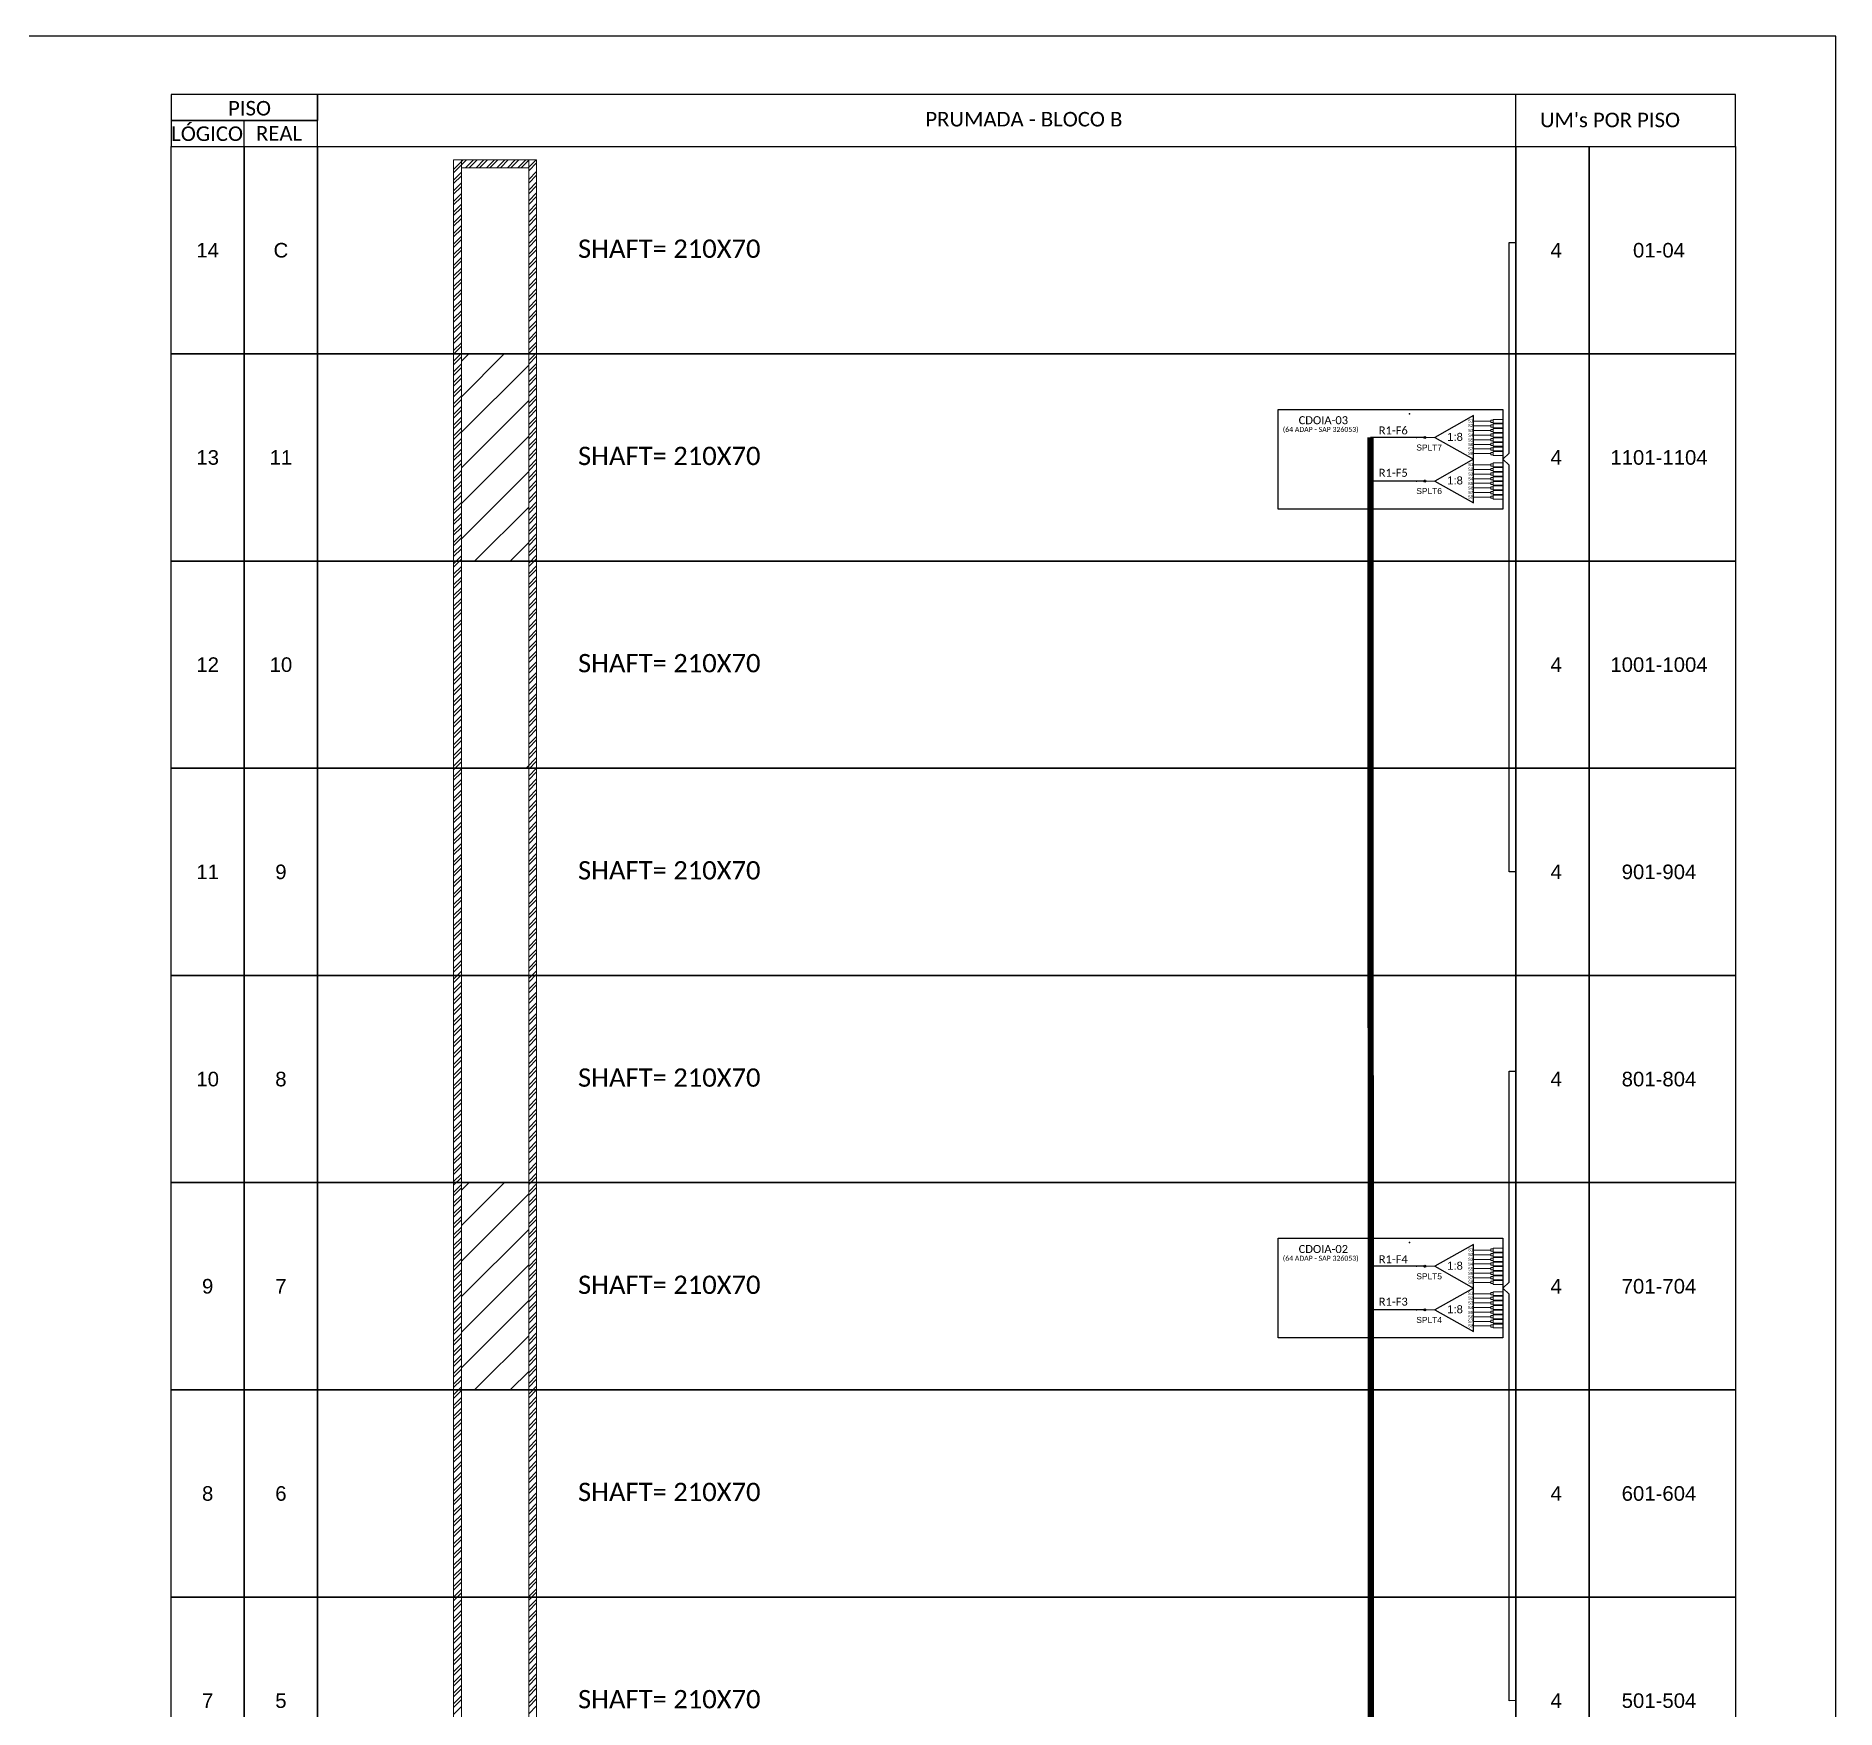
# Model space of a CAD drawing. Header units: inches. Extents: x 10034 to 13570, y 6075 to 9325.
# Drawn here: x 13245.6 to 13570.4, y 8330.6 to 8632.6 of the extents above; entities that cross this region are included whole.
import ezdxf
from ezdxf.enums import TextEntityAlignment as Align

# ---------------------------------------------------------------- set-up
doc = ezdxf.new("R2010")
doc.units = ezdxf.units.IN
doc.header["$MEASUREMENT"] = 0
doc.styles.add('ARIAL', font='arial.ttf')
doc.styles.add('WMF-Calibri0', font='CALIBRI.TTF')

# ---------------------------------------------------------------- blocks, each defined once
blk = doc.blocks.new('SPLT_1-8_SC-APC')
at = {"color": 1}
blk.add_lwpolyline([(-7.37, -2.1), (-17.04, -7.55), (-7.37, -13), (-7.37, -2.1)], dxfattribs=at)
at = {"color": 3, "lineweight": 0}
for points in [[(-2.99, -3.51), (-7.37, -3.51)], [(-2.41, -3.02), (-2.41, -4)], [(-2.41, -3.02), (0, -3.02)], [(-2.41, -4), (0, -4)], [(-2.41, -4.17), (-2.41, -5.16)], [(-2.41, -4.17), (0, -4.17)], [(-7.37, -4.66), (-2.99, -4.66)], [(-7.37, -5.82), (-2.99, -5.82)], [(-7.37, -6.97), (-2.99, -6.97)], [(-7.37, -8.12), (-2.99, -8.12)], [(-2.41, -5.16), (0, -5.16)], [(-2.41, -5.32), (-2.41, -6.31)], [(-2.41, -5.32), (0, -5.32)], [(-2.41, -6.31), (0, -6.31)], [(-2.41, -6.48), (-2.41, -7.46)], [(-2.41, -6.48), (0, -6.48)], [(-2.41, -7.46), (0, -7.46)], [(-2.41, -7.63), (-2.41, -8.62)], [(-2.41, -7.63), (0, -7.63)], [(-2.41, -8.62), (0, -8.62)], [(-2.41, -8.78), (-2.41, -9.77)], [(-2.41, -8.78), (0, -8.78)], [(-7.37, -9.28), (-2.99, -9.28)], [(-7.37, -10.43), (-2.99, -10.43)], [(-7.37, -11.58), (-2.99, -11.58)], [(-2.41, -9.77), (0, -9.77)], [(-2.41, -9.94), (-2.41, -10.92)], [(-2.41, -9.94), (0, -9.94)], [(-2.41, -10.92), (0, -10.92)], [(-2.41, -11.09), (-2.41, -12.08)], [(-2.41, -11.09), (0, -11.09)], [(-2.41, -12.08), (0, -12.08)]]:
    blk.add_lwpolyline(points, dxfattribs=at)
for points in [[(-2.99, -3.22), (-2.41, -3.22), (-2.41, -3.8), (-2.99, -3.8)], [(-2.99, -4.38), (-2.41, -4.38), (-2.41, -4.95), (-2.99, -4.95)], [(-2.99, -5.53), (-2.41, -5.53), (-2.41, -6.1), (-2.99, -6.1)], [(-2.99, -6.68), (-2.41, -6.68), (-2.41, -7.26), (-2.99, -7.26)], [(-2.99, -7.84), (-2.41, -7.84), (-2.41, -8.41), (-2.99, -8.41)], [(-2.99, -8.99), (-2.41, -8.99), (-2.41, -9.56), (-2.99, -9.56)], [(-2.99, -10.14), (-2.41, -10.14), (-2.41, -10.72), (-2.99, -10.72)], [(-2.99, -11.3), (-2.41, -11.3), (-2.41, -11.87), (-2.99, -11.87)]]:
    blk.add_lwpolyline(points, close=True, dxfattribs=at)
at = {"color": 1, "lineweight": 0}
blk.add_lwpolyline([(-17.04, -7.55), (-19.26, -7.55)], dxfattribs=at)
at = {"color": 1, "style": 'ARIAL'}
for s, height, p in [('S1', 0.75, (-8.74, -3.78)), ('S2', 0.75, (-8.74, -4.97)), ('1:8', 2, (-13.91, -8.4)), ('S3', 0.75, (-8.74, -6.18)), ('S4', 0.75, (-8.74, -7.36)), ('S5', 0.75, (-8.74, -8.57)), ('S6', 0.75, (-8.74, -9.69)), ('S7', 0.75, (-8.74, -10.78)), ('S8', 0.75, (-8.74, -11.9))]:
    blk.add_text(s, height=height, dxfattribs=at).set_placement(p)
blk = doc.blocks.new('SPLITTER_')
blk.add_point((0, 0))
at = {"style": 'ARIAL', "flags": 4}
blk.add_attdef('SPLT', (0, -3.26), '', height=1.5, dxfattribs=at)
blk = doc.blocks.new('A$C415C251F')
at = {"color": 3}
blk.add_point((0, 0), dxfattribs=at)
blk = doc.blocks.new('LEG_CDOIA8_C-SPLT_DIR')
at = {"color": 3}
blk.add_blockref('A$C415C251F', (0, 0), dxfattribs=at)
at = {"color": 1, "style": 'WMF-Calibri0', "flags": 4}
blk.add_attdef('CDO', (-26.84, -2.61), '', height=2, dxfattribs=at)
blk.add_attdef('MODELO', text='', height=1.5, dxfattribs=at).set_placement((-22.23, -4.54), align=Align.CENTER)
at = {"style": 'ARIAL', "flags": 4}
blk.add_attdef('SPLITAGEM', text='', height=1.5, dxfattribs=at).set_placement((-18.36, -12.59), align=Align.CENTER)

msp = doc.modelspace()

# ---------------------------------------------------------------- hatches: boundary and pattern name
h = msp.add_hatch()
h.set_pattern_fill('ANSI31', color=1, scale=1.427991)
h.set_pattern_definition([(45, (-1702.94, -2642.7926), (-3.2059302, 3.2059302), [])])
h.paths.add_polyline_path([(13334.51, 8575.2), (13322.37, 8575.2), (13322.37, 8537.79), (13334.51, 8537.79)])
h = msp.add_hatch(color=3)
h.dxf.hatch_style = 1
edge = h.paths.add_edge_path()
edge.add_arc((13496.24, 8560.12), 0.185, 0, 360)
h = msp.add_hatch(color=3)
h.dxf.hatch_style = 1
edge = h.paths.add_edge_path()
edge.add_arc((13496.24, 8560.12), 0.185, 0, 360)
h = msp.add_hatch(color=3)
h.dxf.hatch_style = 1
edge = h.paths.add_edge_path()
edge.add_arc((13496.24, 8552.25), 0.185, 0, 360)
h = msp.add_hatch(color=3)
h.dxf.hatch_style = 1
edge = h.paths.add_edge_path()
edge.add_arc((13496.24, 8552.25), 0.185, 0, 360)
h = msp.add_hatch()
h.set_pattern_fill('ANSI31', color=1, scale=1.427991)
h.set_pattern_definition([(45, (-1702.94, -2792.4174), (-3.2059302, 3.2059302), [])])
h.paths.add_polyline_path([(13334.51, 8425.57), (13322.37, 8425.57), (13322.37, 8388.17), (13334.51, 8388.17)])
h = msp.add_hatch(color=3)
h.dxf.hatch_style = 1
edge = h.paths.add_edge_path()
edge.add_arc((13496.24, 8410.49), 0.185, 0, 360)
h = msp.add_hatch(color=3)
h.dxf.hatch_style = 1
edge = h.paths.add_edge_path()
edge.add_arc((13496.24, 8410.49), 0.185, 0, 360)
h = msp.add_hatch(color=3)
h.dxf.hatch_style = 1
edge = h.paths.add_edge_path()
edge.add_arc((13496.24, 8402.63), 0.185, 0, 360)
h = msp.add_hatch(color=3)
h.dxf.hatch_style = 1
edge = h.paths.add_edge_path()
edge.add_arc((13496.24, 8402.63), 0.185, 0, 360)

# ---------------------------------------------------------------- linework, layer by layer
at = {"color": 3}
for p, q in [((13320.94, 8607.86), (13323.31, 8610.23)), ((13320.94, 8608.5), (13322.67, 8610.23)), ((13320.94, 8606.58), (13322.37, 8608.01)), ((13323.13, 8608.8), (13324.55, 8610.23)), ((13323.77, 8608.8), (13325.2, 8610.23)), ((13325.01, 8608.8), (13326.44, 8610.23)), ((13325.65, 8608.8), (13327.08, 8610.23)), ((13326.89, 8608.8), (13328.32, 8610.23)), ((13327.53, 8608.8), (13328.96, 8610.23)), ((13328.77, 8608.8), (13330.2, 8610.23)), ((13329.41, 8608.8), (13330.84, 8610.23)), ((13330.66, 8608.8), (13332.08, 8610.23)), ((13331.3, 8608.8), (13332.73, 8610.23)), ((13332.54, 8608.8), (13333.97, 8610.23)), ((13333.18, 8608.8), (13334.61, 8610.23)), ((13334.42, 8608.8), (13335.85, 8610.23)), ((13334.51, 8608.26), (13335.94, 8609.68)), ((13334.51, 8606.69), (13335.94, 8608.11)), ((13320.94, 8605.94), (13322.37, 8607.37)), ((13320.94, 8604.66), (13322.37, 8606.09)), ((13320.94, 8604.02), (13322.37, 8605.44)), ((13334.51, 8606.04), (13335.94, 8607.47)), ((13334.51, 8604.76), (13335.94, 8606.19)), ((13334.51, 8604.12), (13335.94, 8605.55)), ((13320.94, 8602.73), (13322.37, 8604.16)), ((13320.94, 8602.09), (13322.37, 8603.52)), ((13320.94, 8600.81), (13322.37, 8602.24)), ((13320.94, 8600.17), (13322.37, 8601.6)), ((13334.51, 8602.84), (13335.94, 8604.27)), ((13334.51, 8602.2), (13335.94, 8603.63)), ((13334.51, 8600.91), (13335.94, 8602.34)), ((13334.51, 8600.27), (13335.94, 8601.7)), ((13320.94, 8598.89), (13322.37, 8600.31)), ((13320.94, 8598.25), (13322.37, 8599.67)), ((13320.94, 8596.96), (13322.37, 8598.39)), ((13334.51, 8598.99), (13335.94, 8600.42)), ((13334.51, 8598.35), (13335.94, 8599.78)), ((13334.51, 8597.07), (13335.94, 8598.5)), ((13320.94, 8596.32), (13322.37, 8597.75)), ((13320.94, 8595.04), (13322.37, 8596.47)), ((13320.94, 8594.4), (13322.37, 8595.83)), ((13334.51, 8596.43), (13335.94, 8597.85)), ((13334.51, 8595.14), (13335.94, 8596.57)), ((13334.51, 8594.5), (13335.94, 8595.93)), ((13320.94, 8593.12), (13322.37, 8594.54)), ((13320.94, 8592.47), (13322.37, 8593.9)), ((13320.94, 8591.19), (13322.37, 8592.62)), ((13320.94, 8590.55), (13322.37, 8591.98)), ((13334.51, 8593.22), (13335.94, 8594.65)), ((13334.51, 8592.58), (13335.94, 8594.01)), ((13334.51, 8591.3), (13335.94, 8592.73)), ((13334.51, 8590.66), (13335.94, 8592.08)), ((13320.94, 8589.27), (13322.37, 8590.7)), ((13320.94, 8588.63), (13322.37, 8590.06)), ((13320.94, 8587.35), (13322.37, 8588.77)), ((13334.51, 8589.37), (13335.94, 8590.8)), ((13334.51, 8588.73), (13335.94, 8590.16)), ((13334.51, 8587.45), (13335.94, 8588.88)), ((13320.94, 8586.7), (13322.37, 8588.13)), ((13320.94, 8585.42), (13322.37, 8586.85)), ((13320.94, 8584.78), (13322.37, 8586.21)), ((13334.51, 8586.81), (13335.94, 8588.24)), ((13334.51, 8585.53), (13335.94, 8586.95)), ((13334.51, 8584.89), (13335.94, 8586.31)), ((13320.94, 8583.5), (13322.37, 8584.93)), ((13320.94, 8582.86), (13322.37, 8584.29)), ((13320.94, 8581.57), (13322.37, 8583)), ((13320.94, 8580.93), (13322.37, 8582.36)), ((13334.51, 8583.6), (13335.94, 8585.03)), ((13334.51, 8582.96), (13335.94, 8584.39)), ((13334.51, 8581.68), (13335.94, 8583.11)), ((13334.51, 8581.04), (13335.94, 8582.47)), ((13320.94, 8579.65), (13322.37, 8581.08)), ((13320.94, 8579.01), (13322.37, 8580.44)), ((13320.94, 8577.73), (13322.37, 8579.16)), ((13334.51, 8579.76), (13335.94, 8581.18)), ((13334.51, 8579.11), (13335.94, 8580.54)), ((13334.51, 8577.83), (13335.94, 8579.26)), ((13320.94, 8577.09), (13322.37, 8578.51)), ((13320.94, 8575.8), (13322.37, 8577.23)), ((13320.94, 8575.16), (13322.37, 8576.59)), ((13334.51, 8577.19), (13335.94, 8578.62)), ((13334.51, 8575.91), (13335.94, 8577.34)), ((13334.51, 8575.27), (13335.94, 8576.7)), ((13320.94, 8573.88), (13322.37, 8575.31)), ((13320.94, 8573.24), (13322.37, 8574.67)), ((13320.94, 8571.96), (13322.37, 8573.38)), ((13320.94, 8571.32), (13322.37, 8572.74)), ((13334.51, 8573.99), (13335.94, 8575.41)), ((13334.51, 8573.34), (13335.94, 8574.77)), ((13334.51, 8572.06), (13335.94, 8573.49)), ((13334.51, 8571.42), (13335.94, 8572.85)), ((13320.94, 8570.03), (13322.37, 8571.46)), ((13320.94, 8569.39), (13322.37, 8570.82)), ((13320.94, 8568.11), (13322.37, 8569.54)), ((13334.51, 8570.14), (13335.94, 8571.57)), ((13334.51, 8569.5), (13335.94, 8570.92)), ((13334.51, 8568.21), (13335.94, 8569.64)), ((13320.94, 8567.47), (13322.37, 8568.9)), ((13320.94, 8566.19), (13322.37, 8567.61)), ((13320.94, 8565.55), (13322.37, 8566.97)), ((13334.51, 8567.57), (13335.94, 8569)), ((13334.51, 8566.29), (13335.94, 8567.72)), ((13334.51, 8565.65), (13335.94, 8567.08)), ((13334.51, 8564.37), (13335.94, 8565.8)), ((13320.94, 8564.26), (13322.37, 8565.69)), ((13320.94, 8563.62), (13322.37, 8565.05)), ((13320.94, 8562.34), (13322.37, 8563.77)), ((13320.94, 8561.7), (13322.37, 8563.13)), ((13334.51, 8563.73), (13335.94, 8565.15)), ((13334.51, 8562.44), (13335.94, 8563.87)), ((13334.51, 8561.8), (13335.94, 8563.23)), ((13320.94, 8560.42), (13322.37, 8561.84)), ((13320.94, 8559.77), (13322.37, 8561.2)), ((13320.94, 8558.49), (13322.37, 8559.92)), ((13320.94, 8557.85), (13322.37, 8559.28)), ((13334.51, 8560.52), (13335.94, 8561.95)), ((13334.51, 8559.88), (13335.94, 8561.31)), ((13334.51, 8558.6), (13335.94, 8560.02)), ((13334.51, 8557.96), (13335.94, 8559.38)), ((13320.94, 8556.57), (13322.37, 8558)), ((13320.94, 8555.93), (13322.37, 8557.36)), ((13320.94, 8554.64), (13322.37, 8556.07)), ((13334.51, 8556.67), (13335.94, 8558.1)), ((13334.51, 8556.03), (13335.94, 8557.46)), ((13334.51, 8554.75), (13335.94, 8556.18)), ((13320.94, 8554), (13322.37, 8555.43)), ((13320.94, 8552.72), (13322.37, 8554.15)), ((13320.94, 8552.08), (13322.37, 8553.51)), ((13334.51, 8554.11), (13335.94, 8555.54)), ((13334.51, 8552.83), (13335.94, 8554.25)), ((13334.51, 8552.18), (13335.94, 8553.61)), ((13320.94, 8550.8), (13322.37, 8552.23)), ((13320.94, 8550.16), (13322.37, 8551.58)), ((13320.94, 8548.87), (13322.37, 8550.3)), ((13320.94, 8548.23), (13322.37, 8549.66)), ((13334.51, 8550.9), (13335.94, 8552.33)), ((13334.51, 8550.26), (13335.94, 8551.69)), ((13334.51, 8548.98), (13335.94, 8550.41)), ((13334.51, 8548.34), (13335.94, 8549.77)), ((13320.94, 8546.95), (13322.37, 8548.38)), ((13320.94, 8546.31), (13322.37, 8547.74)), ((13320.94, 8545.03), (13322.37, 8546.46)), ((13334.51, 8547.06), (13335.94, 8548.48)), ((13334.51, 8546.41), (13335.94, 8547.84)), ((13334.51, 8545.13), (13335.94, 8546.56)), ((13320.94, 8544.39), (13322.37, 8545.81)), ((13320.94, 8543.1), (13322.37, 8544.53)), ((13320.94, 8542.46), (13322.37, 8543.89)), ((13334.51, 8544.49), (13335.94, 8545.92)), ((13334.51, 8543.21), (13335.94, 8544.64)), ((13334.51, 8542.57), (13335.94, 8543.99)), ((13320.94, 8541.18), (13322.37, 8542.61)), ((13320.94, 8540.54), (13322.37, 8541.97)), ((13320.94, 8539.26), (13322.37, 8540.68)), ((13320.94, 8538.62), (13322.37, 8540.04)), ((13334.51, 8541.28), (13335.94, 8542.71)), ((13334.51, 8540.64), (13335.94, 8542.07)), ((13334.51, 8539.36), (13335.94, 8540.79)), ((13334.51, 8538.72), (13335.94, 8540.15)), ((13320.94, 8537.33), (13322.37, 8538.76)), ((13320.94, 8536.69), (13322.37, 8538.12)), ((13320.94, 8535.41), (13322.37, 8536.84)), ((13334.51, 8537.44), (13335.94, 8538.87)), ((13334.51, 8536.8), (13335.94, 8538.22)), ((13334.51, 8535.51), (13335.94, 8536.94)), ((13320.94, 8534.77), (13322.37, 8536.2)), ((13320.94, 8533.49), (13322.37, 8534.91)), ((13320.94, 8532.84), (13322.37, 8534.27)), ((13334.51, 8534.87), (13335.94, 8536.3)), ((13334.51, 8533.59), (13335.94, 8535.02)), ((13334.51, 8532.95), (13335.94, 8534.38)), ((13320.94, 8531.56), (13322.37, 8532.99)), ((13320.94, 8530.92), (13322.37, 8532.35)), ((13320.94, 8529.64), (13322.37, 8531.07)), ((13320.94, 8529), (13322.37, 8530.43)), ((13334.51, 8531.67), (13335.94, 8533.09)), ((13334.51, 8531.03), (13335.94, 8532.45)), ((13334.51, 8529.74), (13335.94, 8531.17)), ((13334.51, 8529.1), (13335.94, 8530.53)), ((13320.94, 8527.72), (13322.37, 8529.14)), ((13320.94, 8527.07), (13322.37, 8528.5)), ((13320.94, 8525.79), (13322.37, 8527.22)), ((13334.51, 8527.82), (13335.94, 8529.25)), ((13334.51, 8527.18), (13335.94, 8528.61)), ((13334.51, 8525.9), (13335.94, 8527.32)), ((13320.94, 8525.15), (13322.37, 8526.58)), ((13320.94, 8523.87), (13322.37, 8525.3)), ((13320.94, 8523.23), (13322.37, 8524.65)), ((13334.51, 8525.25), (13335.94, 8526.68)), ((13334.51, 8523.97), (13335.94, 8525.4)), ((13334.51, 8523.33), (13335.94, 8524.76)), ((13320.94, 8521.94), (13322.37, 8523.37)), ((13320.94, 8521.3), (13322.37, 8522.73)), ((13320.94, 8520.02), (13322.37, 8521.45)), ((13320.94, 8519.38), (13322.37, 8520.81)), ((13334.51, 8522.05), (13335.94, 8523.48)), ((13334.51, 8521.41), (13335.94, 8522.84)), ((13334.51, 8520.13), (13335.94, 8521.55)), ((13334.51, 8519.48), (13335.94, 8520.91)), ((13320.94, 8518.1), (13322.37, 8519.53)), ((13320.94, 8517.46), (13322.37, 8518.88)), ((13320.94, 8516.17), (13322.37, 8517.6)), ((13334.51, 8518.2), (13335.94, 8519.63)), ((13334.51, 8517.56), (13335.94, 8518.99)), ((13334.51, 8516.28), (13335.94, 8517.71)), ((13334.51, 8515.64), (13335.94, 8517.07)), ((13320.94, 8515.53), (13322.37, 8516.96)), ((13320.94, 8514.25), (13322.37, 8515.68)), ((13320.94, 8513.61), (13322.37, 8515.04)), ((13334.51, 8514.35), (13335.94, 8515.78)), ((13334.51, 8513.71), (13335.94, 8515.14)), ((13334.51, 8512.43), (13335.94, 8513.86)), ((13320.94, 8512.33), (13322.37, 8513.75)), ((13320.94, 8511.69), (13322.37, 8513.11)), ((13320.94, 8510.4), (13322.37, 8511.83)), ((13320.94, 8509.76), (13322.37, 8511.19)), ((13334.51, 8511.79), (13335.94, 8513.22)), ((13334.51, 8510.51), (13335.94, 8511.94)), ((13334.51, 8509.87), (13335.94, 8511.29)), ((13320.94, 8508.48), (13322.37, 8509.91)), ((13320.94, 8507.84), (13322.37, 8509.27)), ((13320.94, 8506.56), (13322.37, 8507.98)), ((13320.94, 8505.91), (13322.37, 8507.34)), ((13334.51, 8508.58), (13335.94, 8510.01)), ((13334.51, 8507.94), (13335.94, 8509.37)), ((13334.51, 8506.66), (13335.94, 8508.09)), ((13334.51, 8506.02), (13335.94, 8507.45)), ((13320.94, 8504.63), (13322.37, 8506.06)), ((13320.94, 8503.99), (13322.37, 8505.42)), ((13320.94, 8502.71), (13322.37, 8504.14)), ((13334.51, 8504.74), (13335.94, 8506.16)), ((13334.51, 8504.1), (13335.94, 8505.52)), ((13334.51, 8502.81), (13335.94, 8504.24)), ((13320.94, 8502.07), (13322.37, 8503.5)), ((13320.94, 8500.79), (13322.37, 8502.21)), ((13320.94, 8500.14), (13322.37, 8501.57)), ((13334.03, 8500.4), (13335.94, 8502.32)), ((13334.51, 8502.17), (13335.94, 8503.6)), ((13334.51, 8500.25), (13335.94, 8501.68)), ((13320.94, 8498.86), (13322.37, 8500.29)), ((13320.94, 8498.22), (13322.37, 8499.65)), ((13320.94, 8496.94), (13322.37, 8498.37)), ((13320.94, 8496.3), (13322.37, 8497.72)), ((13334.51, 8498.97), (13335.94, 8500.39)), ((13334.51, 8498.33), (13335.94, 8499.75)), ((13334.51, 8497.04), (13335.94, 8498.47)), ((13334.51, 8496.4), (13335.94, 8497.83)), ((13320.94, 8495.01), (13322.37, 8496.44)), ((13320.94, 8494.37), (13322.37, 8495.8)), ((13320.94, 8493.09), (13322.37, 8494.52)), ((13334.51, 8495.12), (13335.94, 8496.55)), ((13334.51, 8494.48), (13335.94, 8495.91)), ((13334.51, 8493.2), (13335.94, 8494.62)), ((13320.94, 8492.45), (13322.37, 8493.88)), ((13320.94, 8491.17), (13322.37, 8492.6)), ((13320.94, 8490.53), (13322.37, 8491.95)), ((13334.51, 8492.55), (13335.94, 8493.98)), ((13334.51, 8491.27), (13335.94, 8492.7)), ((13334.51, 8490.63), (13335.94, 8492.06)), ((13320.94, 8489.24), (13322.37, 8490.67)), ((13320.94, 8488.6), (13322.37, 8490.03)), ((13320.94, 8487.32), (13322.37, 8488.75)), ((13320.94, 8486.68), (13322.37, 8488.11)), ((13334.51, 8489.35), (13335.94, 8490.78)), ((13334.51, 8488.71), (13335.94, 8490.14)), ((13334.51, 8487.42), (13335.94, 8488.85)), ((13334.51, 8486.78), (13335.94, 8488.21)), ((13320.94, 8485.4), (13322.37, 8486.82)), ((13320.94, 8484.76), (13322.37, 8486.18)), ((13320.94, 8483.47), (13322.37, 8484.9)), ((13334.51, 8485.5), (13335.94, 8486.93)), ((13334.51, 8484.86), (13335.94, 8486.29)), ((13334.51, 8483.58), (13335.94, 8485.01)), ((13320.94, 8482.83), (13322.37, 8484.26)), ((13320.94, 8481.55), (13322.37, 8482.98)), ((13320.94, 8480.91), (13322.37, 8482.34)), ((13334.51, 8482.94), (13335.94, 8484.36)), ((13334.51, 8481.65), (13335.94, 8483.08)), ((13334.51, 8481.01), (13335.94, 8482.44)), ((13320.94, 8479.63), (13322.37, 8481.05)), ((13320.94, 8478.98), (13322.37, 8480.41)), ((13320.94, 8477.7), (13322.37, 8479.13)), ((13320.94, 8477.06), (13322.37, 8478.49)), ((13334.51, 8479.73), (13335.94, 8481.16)), ((13334.51, 8479.09), (13335.94, 8480.52)), ((13334.51, 8477.81), (13335.94, 8479.24)), ((13334.51, 8477.17), (13335.94, 8478.59)), ((13320.94, 8475.78), (13322.37, 8477.21)), ((13320.94, 8475.14), (13322.37, 8476.57)), ((13320.94, 8473.86), (13322.37, 8475.28)), ((13334.51, 8475.88), (13335.94, 8477.31)), ((13334.51, 8475.24), (13335.94, 8476.67)), ((13334.51, 8473.96), (13335.94, 8475.39)), ((13320.94, 8473.21), (13322.37, 8474.64)), ((13320.94, 8471.93), (13322.37, 8473.36)), ((13320.94, 8471.29), (13322.37, 8472.72)), ((13334.51, 8473.32), (13335.94, 8474.75)), ((13334.51, 8472.04), (13335.94, 8473.46)), ((13334.51, 8471.4), (13335.94, 8472.82)), ((13320.94, 8470.01), (13322.37, 8471.44)), ((13320.94, 8469.37), (13322.37, 8470.8)), ((13320.94, 8468.08), (13322.37, 8469.51)), ((13320.94, 8467.44), (13322.37, 8468.87)), ((13334.51, 8470.11), (13335.94, 8471.54)), ((13334.51, 8469.47), (13335.94, 8470.9)), ((13334.51, 8468.19), (13335.94, 8469.62)), ((13334.51, 8467.55), (13335.94, 8468.98)), ((13320.94, 8466.16), (13322.37, 8467.59)), ((13320.94, 8465.52), (13322.37, 8466.95)), ((13320.94, 8464.24), (13322.37, 8465.67)), ((13334.51, 8466.27), (13335.94, 8467.69)), ((13334.51, 8465.62), (13335.94, 8467.05)), ((13334.51, 8464.34), (13335.94, 8465.77)), ((13334.51, 8463.7), (13335.94, 8465.13)), ((13320.94, 8463.6), (13322.37, 8465.02)), ((13320.94, 8462.31), (13322.37, 8463.74)), ((13320.94, 8461.67), (13322.37, 8463.1)), ((13334.51, 8462.42), (13335.94, 8463.85)), ((13334.51, 8461.78), (13335.94, 8463.21)), ((13334.51, 8460.5), (13335.94, 8461.92)), ((13320.94, 8460.39), (13322.37, 8461.82)), ((13320.94, 8459.75), (13322.37, 8461.18)), ((13320.94, 8458.47), (13322.37, 8459.89)), ((13320.94, 8457.83), (13322.37, 8459.25)), ((13334.51, 8459.85), (13335.94, 8461.28)), ((13334.51, 8458.57), (13335.94, 8460)), ((13334.51, 8457.93), (13335.94, 8459.36)), ((13320.94, 8456.54), (13322.37, 8457.97)), ((13320.94, 8455.9), (13322.37, 8457.33)), ((13320.94, 8454.62), (13322.37, 8456.05)), ((13320.94, 8453.98), (13322.37, 8455.41)), ((13334.51, 8456.65), (13335.94, 8458.08)), ((13334.51, 8456.01), (13335.94, 8457.43)), ((13334.51, 8454.72), (13335.94, 8456.15)), ((13334.51, 8454.08), (13335.94, 8455.51)), ((13320.94, 8452.7), (13322.37, 8454.12)), ((13320.94, 8452.06), (13322.37, 8453.48)), ((13320.94, 8450.77), (13322.37, 8452.2)), ((13334.51, 8452.8), (13335.94, 8454.23)), ((13334.51, 8452.16), (13335.94, 8453.59)), ((13334.51, 8450.88), (13335.94, 8452.31)), ((13320.94, 8450.13), (13322.37, 8451.56)), ((13320.94, 8448.85), (13322.37, 8450.28)), ((13320.94, 8448.21), (13322.37, 8449.64)), ((13334.51, 8450.24), (13335.94, 8451.66)), ((13334.51, 8448.95), (13335.94, 8450.38)), ((13334.51, 8448.31), (13335.94, 8449.74)), ((13320.94, 8446.93), (13322.37, 8448.35)), ((13320.94, 8446.28), (13322.37, 8447.71)), ((13320.94, 8445), (13322.37, 8446.43)), ((13320.94, 8444.36), (13322.37, 8445.79)), ((13334.51, 8447.03), (13335.94, 8448.46)), ((13334.51, 8446.39), (13335.94, 8447.82)), ((13334.51, 8445.11), (13335.94, 8446.53)), ((13334.51, 8444.47), (13335.94, 8445.89)), ((13320.94, 8443.08), (13322.37, 8444.51)), ((13320.94, 8442.44), (13322.37, 8443.87)), ((13320.94, 8441.15), (13322.37, 8442.58)), ((13334.51, 8443.18), (13335.94, 8444.61)), ((13334.51, 8442.54), (13335.94, 8443.97)), ((13334.51, 8441.26), (13335.94, 8442.69)), ((13320.94, 8440.51), (13322.37, 8441.94)), ((13320.94, 8439.23), (13322.37, 8440.66)), ((13320.94, 8438.59), (13322.37, 8440.02)), ((13334.51, 8440.62), (13335.94, 8442.05)), ((13334.51, 8439.34), (13335.94, 8440.76)), ((13334.51, 8438.69), (13335.94, 8440.12)), ((13320.94, 8437.31), (13322.37, 8438.74)), ((13320.94, 8436.67), (13322.37, 8438.09)), ((13320.94, 8435.38), (13322.37, 8436.81)), ((13320.94, 8434.74), (13322.37, 8436.17)), ((13334.51, 8437.41), (13335.94, 8438.84)), ((13334.51, 8436.77), (13335.94, 8438.2)), ((13334.51, 8435.49), (13335.94, 8436.92)), ((13334.51, 8434.85), (13335.94, 8436.28)), ((13320.94, 8433.46), (13322.37, 8434.89)), ((13320.94, 8432.82), (13322.37, 8434.25)), ((13320.94, 8431.54), (13322.37, 8432.97)), ((13334.51, 8433.57), (13335.94, 8434.99)), ((13334.51, 8432.92), (13335.94, 8434.35)), ((13334.51, 8431.64), (13335.94, 8433.07)), ((13320.94, 8430.9), (13322.37, 8432.32)), ((13320.94, 8429.61), (13322.37, 8431.04)), ((13320.94, 8428.97), (13322.37, 8430.4)), ((13334.51, 8431), (13335.94, 8432.43)), ((13334.51, 8429.72), (13335.94, 8431.15)), ((13334.51, 8429.08), (13335.94, 8430.5)), ((13320.94, 8427.69), (13322.37, 8429.12)), ((13320.94, 8427.05), (13322.37, 8428.48)), ((13320.94, 8425.77), (13322.37, 8427.19)), ((13320.94, 8425.13), (13322.37, 8426.55)), ((13334.51, 8427.79), (13335.94, 8429.22)), ((13334.51, 8427.15), (13335.94, 8428.58)), ((13334.51, 8425.87), (13335.94, 8427.3)), ((13334.51, 8425.23), (13335.94, 8426.66)), ((13320.94, 8423.84), (13322.37, 8425.27)), ((13320.94, 8423.2), (13322.37, 8424.63)), ((13320.94, 8421.92), (13322.37, 8423.35)), ((13334.51, 8423.95), (13335.94, 8425.38)), ((13334.51, 8423.31), (13335.94, 8424.73)), ((13334.51, 8422.02), (13335.94, 8423.45)), ((13320.94, 8421.28), (13322.37, 8422.71)), ((13320.94, 8420), (13322.37, 8421.42)), ((13320.94, 8419.35), (13322.37, 8420.78)), ((13334.51, 8421.38), (13335.94, 8422.81)), ((13334.51, 8420.1), (13335.94, 8421.53)), ((13334.51, 8419.46), (13335.94, 8420.89)), ((13334.51, 8418.18), (13335.94, 8419.6)), ((13320.94, 8418.07), (13322.37, 8419.5)), ((13320.94, 8417.43), (13322.37, 8418.86)), ((13320.94, 8416.15), (13322.37, 8417.58)), ((13320.94, 8415.51), (13322.37, 8416.94)), ((13334.51, 8417.54), (13335.94, 8418.96)), ((13334.51, 8416.25), (13335.94, 8417.68)), ((13334.51, 8415.61), (13335.94, 8417.04)), ((13320.94, 8414.23), (13322.37, 8415.65)), ((13320.94, 8413.58), (13322.37, 8415.01)), ((13320.94, 8412.3), (13322.37, 8413.73)), ((13334.51, 8414.33), (13335.94, 8415.76)), ((13334.51, 8413.69), (13335.94, 8415.12)), ((13334.51, 8412.41), (13335.94, 8413.83)), ((13334.51, 8411.76), (13335.94, 8413.19)), ((13320.94, 8411.66), (13322.37, 8413.09)), ((13320.94, 8410.38), (13322.37, 8411.81)), ((13320.94, 8409.74), (13322.37, 8411.16)), ((13320.94, 8408.45), (13322.37, 8409.88)), ((13334.51, 8410.48), (13335.94, 8411.91)), ((13334.51, 8409.84), (13335.94, 8411.27)), ((13334.51, 8408.56), (13335.94, 8409.99)), ((13320.94, 8407.81), (13322.37, 8409.24)), ((13320.94, 8406.53), (13322.37, 8407.96)), ((13320.94, 8405.89), (13322.37, 8407.32)), ((13334.51, 8407.92), (13335.94, 8409.35)), ((13334.51, 8406.64), (13335.94, 8408.06)), ((13334.51, 8405.99), (13335.94, 8407.42)), ((13320.94, 8404.61), (13322.37, 8406.04)), ((13320.94, 8403.97), (13322.37, 8405.39)), ((13320.94, 8402.68), (13322.37, 8404.11)), ((13320.94, 8402.04), (13322.37, 8403.47)), ((13334.51, 8404.71), (13335.94, 8406.14)), ((13334.51, 8404.07), (13335.94, 8405.5)), ((13334.51, 8402.79), (13335.94, 8404.22)), ((13334.51, 8402.15), (13335.94, 8403.58)), ((13320.94, 8400.76), (13322.37, 8402.19)), ((13320.94, 8400.12), (13322.37, 8401.55)), ((13320.94, 8398.84), (13322.37, 8400.26)), ((13334.51, 8400.86), (13335.94, 8402.29)), ((13334.51, 8400.22), (13335.94, 8401.65)), ((13334.51, 8398.94), (13335.94, 8400.37)), ((13320.94, 8398.2), (13322.37, 8399.62)), ((13320.94, 8396.91), (13322.37, 8398.34)), ((13320.94, 8396.27), (13322.37, 8397.7)), ((13334.51, 8398.3), (13335.94, 8399.73)), ((13334.51, 8397.02), (13335.94, 8398.45)), ((13334.51, 8396.38), (13335.94, 8397.8)), ((13320.94, 8394.99), (13322.37, 8396.42)), ((13320.94, 8394.35), (13322.37, 8395.78)), ((13320.94, 8393.07), (13322.37, 8394.49)), ((13320.94, 8392.42), (13322.37, 8393.85)), ((13334.51, 8395.09), (13335.94, 8396.52)), ((13334.51, 8394.45), (13335.94, 8395.88)), ((13334.51, 8393.17), (13335.94, 8394.6)), ((13334.51, 8392.53), (13335.94, 8393.96)), ((13320.94, 8391.14), (13322.37, 8392.57)), ((13320.94, 8390.5), (13322.37, 8391.93)), ((13320.94, 8389.22), (13322.37, 8390.65)), ((13334.51, 8391.25), (13335.94, 8392.67)), ((13334.51, 8390.61), (13335.94, 8392.03)), ((13334.51, 8389.32), (13335.94, 8390.75)), ((13320.94, 8388.58), (13322.37, 8390.01)), ((13320.94, 8387.3), (13322.37, 8388.72)), ((13320.94, 8386.65), (13322.37, 8388.08)), ((13334.51, 8388.68), (13335.94, 8390.11)), ((13334.51, 8387.4), (13335.94, 8388.83)), ((13334.51, 8386.76), (13335.94, 8388.19)), ((13320.94, 8385.37), (13322.37, 8386.8)), ((13320.94, 8384.73), (13322.37, 8386.16)), ((13320.94, 8383.45), (13322.37, 8384.88)), ((13320.94, 8382.81), (13322.37, 8384.23)), ((13334.51, 8385.48), (13335.94, 8386.9)), ((13334.51, 8384.84), (13335.94, 8386.26)), ((13334.51, 8383.55), (13335.94, 8384.98)), ((13334.51, 8382.91), (13335.94, 8384.34)), ((13320.94, 8381.52), (13322.37, 8382.95)), ((13320.94, 8380.88), (13322.37, 8382.31)), ((13320.94, 8379.6), (13322.37, 8381.03)), ((13334.51, 8381.63), (13335.94, 8383.06)), ((13334.51, 8380.99), (13335.94, 8382.42)), ((13334.51, 8379.71), (13335.94, 8381.13)), ((13320.94, 8378.96), (13322.37, 8380.39)), ((13320.94, 8377.68), (13322.37, 8379.11)), ((13320.94, 8377.04), (13322.37, 8378.46)), ((13334.51, 8379.06), (13335.94, 8380.49)), ((13334.51, 8377.78), (13335.94, 8379.21)), ((13334.51, 8377.14), (13335.94, 8378.57)), ((13320.94, 8375.75), (13322.37, 8377.18)), ((13320.94, 8375.11), (13322.37, 8376.54)), ((13320.94, 8373.83), (13322.37, 8375.26)), ((13320.94, 8373.19), (13322.37, 8374.62)), ((13334.51, 8375.86), (13335.94, 8377.29)), ((13334.51, 8375.22), (13335.94, 8376.65)), ((13334.51, 8373.93), (13335.94, 8375.36)), ((13334.51, 8373.29), (13335.94, 8374.72)), ((13320.94, 8371.91), (13322.37, 8373.33)), ((13320.94, 8371.27), (13322.37, 8372.69)), ((13320.94, 8369.98), (13322.37, 8371.41)), ((13334.51, 8372.01), (13335.94, 8373.44)), ((13334.51, 8371.37), (13335.94, 8372.8)), ((13334.51, 8370.09), (13335.94, 8371.52)), ((13334.51, 8369.45), (13335.94, 8370.87)), ((13320.94, 8369.34), (13322.37, 8370.77)), ((13320.94, 8368.06), (13322.37, 8369.49)), ((13320.94, 8367.42), (13322.37, 8368.85)), ((13334.51, 8368.16), (13335.94, 8369.59)), ((13334.51, 8367.52), (13335.94, 8368.95)), ((13334.51, 8366.24), (13335.94, 8367.67)), ((13320.94, 8366.14), (13322.37, 8367.56)), ((13320.94, 8365.49), (13322.37, 8366.92)), ((13320.94, 8364.21), (13322.37, 8365.64)), ((13320.94, 8363.57), (13322.37, 8365)), ((13334.51, 8365.6), (13335.94, 8367.03)), ((13334.51, 8364.32), (13335.94, 8365.75)), ((13334.51, 8363.68), (13335.94, 8365.1)), ((13320.94, 8362.29), (13322.37, 8363.72)), ((13320.94, 8361.65), (13322.37, 8363.08)), ((13320.94, 8360.37), (13322.37, 8361.79)), ((13320.94, 8359.72), (13322.37, 8361.15)), ((13334.51, 8362.39), (13335.94, 8363.82)), ((13334.51, 8361.75), (13335.94, 8363.18)), ((13334.51, 8360.47), (13335.94, 8361.9)), ((13334.51, 8359.83), (13335.94, 8361.26)), ((13320.94, 8358.44), (13322.37, 8359.87)), ((13320.94, 8357.8), (13322.37, 8359.23)), ((13320.94, 8356.52), (13322.37, 8357.95)), ((13334.51, 8358.55), (13335.94, 8359.97)), ((13334.51, 8357.91), (13335.94, 8359.33)), ((13334.51, 8356.62), (13335.94, 8358.05)), ((13320.94, 8355.88), (13322.37, 8357.31)), ((13320.94, 8354.59), (13322.37, 8356.02)), ((13320.94, 8353.95), (13322.37, 8355.38)), ((13334.51, 8355.98), (13335.94, 8357.41)), ((13334.51, 8354.7), (13335.94, 8356.13)), ((13334.51, 8354.06), (13335.94, 8355.49)), ((13320.94, 8352.67), (13322.37, 8354.1)), ((13320.94, 8352.03), (13322.37, 8353.46)), ((13320.94, 8350.75), (13322.37, 8352.18)), ((13320.94, 8350.11), (13322.37, 8351.53)), ((13334.51, 8352.78), (13335.94, 8354.2)), ((13334.51, 8352.13), (13335.94, 8353.56)), ((13334.51, 8350.85), (13335.94, 8352.28)), ((13334.51, 8350.21), (13335.94, 8351.64)), ((13320.94, 8348.82), (13322.37, 8350.25)), ((13320.94, 8348.18), (13322.37, 8349.61)), ((13320.94, 8346.9), (13322.37, 8348.33)), ((13334.51, 8348.93), (13335.94, 8350.36)), ((13334.51, 8348.29), (13335.94, 8349.72)), ((13334.51, 8347.01), (13335.94, 8348.43)), ((13320.94, 8346.26), (13322.37, 8347.69)), ((13320.94, 8344.98), (13322.37, 8346.4)), ((13320.94, 8344.34), (13322.37, 8345.76)), ((13334.51, 8346.36), (13335.94, 8347.79)), ((13334.51, 8345.08), (13335.94, 8346.51)), ((13334.51, 8344.44), (13335.94, 8345.87)), ((13320.94, 8343.05), (13322.37, 8344.48)), ((13320.94, 8342.41), (13322.37, 8343.84)), ((13320.94, 8341.13), (13322.37, 8342.56)), ((13320.94, 8340.49), (13322.37, 8341.92)), ((13334.51, 8343.16), (13335.94, 8344.59)), ((13334.51, 8342.52), (13335.94, 8343.94)), ((13334.51, 8341.23), (13335.94, 8342.66)), ((13334.51, 8340.59), (13335.94, 8342.02)), ((13320.94, 8339.21), (13322.37, 8340.63)), ((13320.94, 8338.57), (13322.37, 8339.99)), ((13320.94, 8337.28), (13322.37, 8338.71)), ((13334.51, 8339.31), (13335.94, 8340.74)), ((13334.51, 8338.67), (13335.94, 8340.1)), ((13334.51, 8337.39), (13335.94, 8338.82)), ((13320.94, 8336.64), (13322.37, 8338.07)), ((13320.94, 8335.36), (13322.37, 8336.79)), ((13320.94, 8334.72), (13322.37, 8336.15)), ((13334.51, 8336.75), (13335.94, 8338.17)), ((13334.51, 8335.46), (13335.94, 8336.89)), ((13334.51, 8334.82), (13335.94, 8336.25)), ((13320.94, 8333.44), (13322.37, 8334.86)), ((13320.94, 8332.79), (13322.37, 8334.22)), ((13320.94, 8331.51), (13322.37, 8332.94)), ((13320.94, 8330.87), (13322.37, 8332.3)), ((13334.51, 8333.54), (13335.94, 8334.97)), ((13334.51, 8332.9), (13335.94, 8334.33)), ((13334.51, 8331.62), (13335.94, 8333.04)), ((13334.51, 8330.98), (13335.94, 8332.4)), ((13320.94, 8329.59), (13322.37, 8331.02)), ((13334.51, 8329.69), (13335.94, 8331.12))]:
    msp.add_line(p, q, dxfattribs=at)
for points in [[(12731.87, 8038.59), (13570.43, 8038.59), (13570.43, 8632.59), (12731.87, 8632.59), (12731.87, 8038.59)], [(13296.41, 8612.62), (13552.31, 8612.62), (13552.31, 8622.02), (13296.41, 8622.02), (13296.41, 8622.02), (13296.41, 8617.32)], [(13512.63, 8612.62), (13512.63, 8622.02)], [(13283.19, 8612.62), (13283.19, 8617.32)]]:
    msp.add_lwpolyline(points)
for points in [[(13269.97, 8617.32), (13296.41, 8617.32), (13296.41, 8622.02), (13269.97, 8622.02)], [(13269.97, 8612.62), (13296.41, 8612.62), (13296.41, 8617.32), (13269.97, 8617.32)]]:
    msp.add_lwpolyline(points, close=True)
at = {"color": 0}
for points in [[(13269.97, 8612.62), (13283.19, 8612.62), (13283.19, 8575.22), (13269.97, 8575.22)], [(13283.19, 8612.62), (13296.41, 8612.62), (13296.41, 8575.22), (13283.19, 8575.22)], [(13296.41, 8612.62), (13512.65, 8612.62), (13512.65, 8575.22), (13296.41, 8575.22)], [(13512.65, 8612.62), (13525.87, 8612.62), (13525.87, 8575.22), (13512.65, 8575.22)], [(13525.87, 8612.62), (13552.31, 8612.62), (13552.31, 8575.22), (13525.87, 8575.22)], [(13269.97, 8575.22), (13283.19, 8575.22), (13283.19, 8537.81), (13269.97, 8537.81)], [(13283.19, 8575.22), (13296.41, 8575.22), (13296.41, 8537.81), (13283.19, 8537.81)], [(13296.41, 8575.22), (13512.65, 8575.22), (13512.65, 8537.81), (13296.41, 8537.81)], [(13512.65, 8575.22), (13525.87, 8575.22), (13525.87, 8537.81), (13512.65, 8537.81)], [(13525.87, 8575.22), (13552.31, 8575.22), (13552.31, 8537.81), (13525.87, 8537.81)], [(13269.97, 8537.81), (13283.19, 8537.81), (13283.19, 8500.4), (13269.97, 8500.4)], [(13283.19, 8537.81), (13296.41, 8537.81), (13296.41, 8500.4), (13283.19, 8500.4)], [(13296.41, 8537.81), (13512.65, 8537.81), (13512.65, 8500.4), (13296.41, 8500.4)], [(13512.65, 8537.81), (13525.87, 8537.81), (13525.87, 8500.4), (13512.65, 8500.4)], [(13525.87, 8537.81), (13552.31, 8537.81), (13552.31, 8500.4), (13525.87, 8500.4)], [(13269.97, 8500.4), (13283.19, 8500.4), (13283.19, 8463), (13269.97, 8463)], [(13283.19, 8500.4), (13296.41, 8500.4), (13296.41, 8463), (13283.19, 8463)], [(13296.41, 8500.4), (13512.65, 8500.4), (13512.65, 8463), (13296.41, 8463)], [(13512.65, 8500.4), (13525.87, 8500.4), (13525.87, 8463), (13512.65, 8463)], [(13525.87, 8500.4), (13552.31, 8500.4), (13552.31, 8463), (13525.87, 8463)], [(13269.97, 8463), (13283.19, 8463), (13283.19, 8425.59), (13269.97, 8425.59)], [(13283.19, 8463), (13296.41, 8463), (13296.41, 8425.59), (13283.19, 8425.59)], [(13296.41, 8463), (13512.65, 8463), (13512.65, 8425.59), (13296.41, 8425.59)], [(13512.65, 8463), (13525.87, 8463), (13525.87, 8425.59), (13512.65, 8425.59)], [(13525.87, 8463), (13552.31, 8463), (13552.31, 8425.59), (13525.87, 8425.59)], [(13269.97, 8425.59), (13283.19, 8425.59), (13283.19, 8388.18), (13269.97, 8388.18)], [(13283.19, 8425.59), (13296.41, 8425.59), (13296.41, 8388.18), (13283.19, 8388.18)], [(13296.41, 8425.59), (13512.65, 8425.59), (13512.65, 8388.18), (13296.41, 8388.18)], [(13512.65, 8425.59), (13525.87, 8425.59), (13525.87, 8388.18), (13512.65, 8388.18)], [(13525.87, 8425.59), (13552.31, 8425.59), (13552.31, 8388.18), (13525.87, 8388.18)], [(13269.97, 8388.18), (13283.19, 8388.18), (13283.19, 8350.78), (13269.97, 8350.78)], [(13283.19, 8388.18), (13296.41, 8388.18), (13296.41, 8350.78), (13283.19, 8350.78)], [(13296.41, 8388.18), (13512.65, 8388.18), (13512.65, 8350.78), (13296.41, 8350.78)], [(13512.65, 8388.18), (13525.87, 8388.18), (13525.87, 8350.78), (13512.65, 8350.78)], [(13525.87, 8388.18), (13552.31, 8388.18), (13552.31, 8350.78), (13525.87, 8350.78)], [(13269.97, 8350.78), (13283.19, 8350.78), (13283.19, 8313.37), (13269.97, 8313.37)], [(13283.19, 8350.78), (13296.41, 8350.78), (13296.41, 8313.37), (13283.19, 8313.37)], [(13296.41, 8350.78), (13512.65, 8350.78), (13512.65, 8313.37), (13296.41, 8313.37)], [(13512.65, 8350.78), (13525.87, 8350.78), (13525.87, 8313.37), (13512.65, 8313.37)], [(13525.87, 8350.78), (13552.31, 8350.78), (13552.31, 8313.37), (13525.87, 8313.37)]]:
    msp.add_lwpolyline(points, close=True, dxfattribs=at)
at = {"color": 2, "lineweight": 0}
for points in [[(13335.94, 8610.23), (13335.94, 8090.04), (13320.94, 8090.04), (13320.94, 8610.23)], [(13320.94, 8605.92), (13320.94, 8610.23), (13335.94, 8610.23), (13335.94, 8606.86)], [(13334.51, 8610.23), (13334.51, 8091.46), (13322.37, 8091.46), (13322.37, 8610.23)], [(13322.37, 8606.77), (13322.37, 8608.8), (13334.51, 8608.8), (13334.51, 8605.7)]]:
    msp.add_lwpolyline(points, dxfattribs=at)
at = {"color": 3}
for points in [[(13512.65, 8481.7), (13511.46, 8481.7), (13511.46, 8555.1), (13510.33, 8556.19), (13511.46, 8557.27), (13511.46, 8557.27), (13511.46, 8595.34), (13512.65, 8595.34)], [(13512.65, 8332.08), (13511.46, 8332.07), (13511.46, 8405.47), (13510.33, 8406.56), (13511.46, 8407.65), (13511.46, 8407.65), (13511.46, 8445.72), (13512.65, 8445.72)]]:
    msp.add_lwpolyline(points, dxfattribs=at)
at = {"color": 1}
for points in [[(13469.76, 8565.19), (13510.33, 8565.19), (13510.33, 8547.18), (13469.76, 8547.18)], [(13469.76, 8415.57), (13510.33, 8415.57), (13510.33, 8397.56), (13469.76, 8397.56)]]:
    msp.add_lwpolyline(points, close=True, dxfattribs=at)
at = {"color": 5, "const_width": 1.14}
msp.add_lwpolyline([(13486.42, 8560.12), (13486.57, 8118.93), (13486.42, 8260.87)], dxfattribs=at)
at = {"color": 5}
for points in [[(13496.05, 8560.12), (13486.42, 8560.12)], [(13496.05, 8560.12), (13496.24, 8560.12)], [(13496.05, 8552.25), (13486.42, 8552.25)], [(13496.05, 8410.49), (13486.42, 8410.49)], [(13496.05, 8410.49), (13496.24, 8410.49)], [(13496.05, 8402.63), (13486.42, 8402.63)]]:
    msp.add_lwpolyline(points, dxfattribs=at)
at = {"color": 3}
for centre in [(13496.24, 8560.12), (13496.24, 8560.12), (13496.24, 8552.25), (13496.24, 8552.25), (13496.24, 8410.49), (13496.24, 8410.49), (13496.24, 8402.63), (13496.24, 8402.63)]:
    msp.add_circle(centre, 0.185, dxfattribs=at)

# ---------------------------------------------------------------- block references
at = {"color": 1}
ref = msp.add_blockref('LEG_CDOIA8_C-SPLT_DIR', (13493.49, 8564.39), dxfattribs=dict(at, xscale=0.7219999999993433, yscale=0.7219999999993433, zscale=0.7219999999993433))
ref.add_attrib('CDO', 'CDOIA-03', (13473.46, 8562.51), dxfattribs={"color": 1, "height": 1.444, "style": 'WMF-Calibri0'})
ref.add_attrib('MODELO', '(64 ADAP - SAP 326053)', dxfattribs={"color": 1, "height": 0.9025, "style": 'WMF-Calibri0'}).set_placement((13477.44, 8561.12), align=Align.CENTER)
at = {"color": 3, "xscale": 0.7219999999993433, "yscale": 0.7219999999993433, "zscale": 0.7219999999993433}
for p in [(13510.33, 8565.57), (13510.33, 8557.7), (13510.33, 8415.94), (13510.33, 8408.08)]:
    msp.add_blockref('SPLT_1-8_SC-APC', p, dxfattribs=at)
ref = msp.add_blockref('SPLITTER_', (13494.7, 8560.12), dxfattribs=dict(xscale=0.7219999999993433, yscale=0.7219999999993433, zscale=0.7219999999993433))
ref.add_attrib('SPLT', 'SPLT7', (13494.7, 8557.76), dxfattribs={"height": 1.083, "style": 'ARIAL'})
ref = msp.add_blockref('SPLITTER_', (13494.7, 8552.25), dxfattribs=dict(xscale=0.7219999999993433, yscale=0.7219999999993433, zscale=0.7219999999993433))
ref.add_attrib('SPLT', 'SPLT6', (13494.7, 8549.9), dxfattribs={"height": 1.083, "style": 'ARIAL'})
at = {"color": 1}
ref = msp.add_blockref('LEG_CDOIA8_C-SPLT_DIR', (13493.49, 8414.77), dxfattribs=dict(at, xscale=0.7219999999993433, yscale=0.7219999999993433, zscale=0.7219999999993433))
ref.add_attrib('CDO', 'CDOIA-02', (13473.46, 8412.89), dxfattribs={"color": 1, "height": 1.444, "style": 'WMF-Calibri0'})
ref.add_attrib('MODELO', '(64 ADAP - SAP 326053)', dxfattribs={"color": 1, "height": 0.9025, "style": 'WMF-Calibri0'}).set_placement((13477.44, 8411.49), align=Align.CENTER)
ref = msp.add_blockref('SPLITTER_', (13494.7, 8410.49), dxfattribs=dict(xscale=0.7219999999993433, yscale=0.7219999999993433, zscale=0.7219999999993433))
ref.add_attrib('SPLT', 'SPLT5', (13494.7, 8408.14), dxfattribs={"height": 1.083, "style": 'ARIAL'})
ref = msp.add_blockref('SPLITTER_', (13494.7, 8402.63), dxfattribs=dict(xscale=0.7219999999993433, yscale=0.7219999999993433, zscale=0.7219999999993433))
ref.add_attrib('SPLT', 'SPLT4', (13494.7, 8400.27), dxfattribs={"height": 1.083, "style": 'ARIAL'})

# ---------------------------------------------------------------- texts
at = {"style": 'WMF-Calibri0'}
for s, height, p in [('     PISO', 2.628, (13275.64, 8618.24)), ('PRUMADA - BLOCO B', 2.6275, (13406.11, 8616.26)), ("UM's POR PISO", 2.6275, (13517.01, 8616.12)), ('  LÓGICO', 2.628, (13268.16, 8613.64)), ('    REAL', 2.628, (13281.6, 8613.7)), ('SHAFT= 210X70', 3.3087, (13343.42, 8592.54)), ('SHAFT= 210X70', 3.3087, (13343.42, 8555.13)), ('SHAFT= 210X70', 3.3087, (13343.42, 8517.72)), ('SHAFT= 210X70', 3.3087, (13343.42, 8480.32)), ('SHAFT= 210X70', 3.3087, (13343.42, 8442.91)), ('SHAFT= 210X70', 3.3087, (13343.42, 8405.5)), ('SHAFT= 210X70', 3.3087, (13343.42, 8368.1)), ('SHAFT= 210X70', 3.3087, (13343.42, 8330.69))]:
    msp.add_text(s, height=height, dxfattribs=at).set_placement(p)
at = {"color": 0, "style": 'ARIAL'}
for s, height, p in [('14', 2.628, (13276.58, 8593.92)), ('C', 2.63, (13289.8, 8593.92)), ('4', 2.63, (13519.93, 8593.92)), ('01-04', 2.628, (13538.49, 8593.92)), ('13', 2.628, (13276.58, 8556.51)), ('11', 2.628, (13289.8, 8556.51)), ('4', 2.63, (13519.93, 8556.51)), ('1101-1104', 2.628, (13538.49, 8556.51)), ('12', 2.628, (13276.58, 8519.11)), ('10', 2.628, (13289.8, 8519.11)), ('4', 2.63, (13519.93, 8519.11)), ('1001-1004', 2.628, (13538.49, 8519.11)), ('11', 2.628, (13276.58, 8481.7)), ('9', 2.63, (13289.8, 8481.7)), ('4', 2.63, (13519.93, 8481.7)), ('901-904', 2.628, (13538.49, 8481.7)), ('10', 2.628, (13276.58, 8444.29)), ('8', 2.63, (13289.8, 8444.29)), ('4', 2.63, (13519.93, 8444.29)), ('801-804', 2.628, (13538.49, 8444.29)), ('9', 2.63, (13276.58, 8406.89)), ('7', 2.63, (13289.8, 8406.89)), ('4', 2.63, (13519.93, 8406.89)), ('701-704', 2.628, (13538.49, 8406.89)), ('8', 2.63, (13276.58, 8369.48)), ('6', 2.63, (13289.8, 8369.48)), ('4', 2.63, (13519.93, 8369.48)), ('601-604', 2.628, (13538.49, 8369.48)), ('7', 2.63, (13276.58, 8332.08)), ('5', 2.63, (13289.8, 8332.08)), ('4', 2.63, (13519.93, 8332.08)), ('501-504', 2.628, (13538.49, 8332.08))]:
    msp.add_text(s, height=height, dxfattribs=at).set_placement(p, align=Align.MIDDLE_CENTER)
at = {"color": 5, "style": 'WMF-Calibri0'}
for s, p in [('R1-F6', (13487.92, 8560.67)), ('R1-F5', (13487.92, 8553.02)), ('R1-F4', (13487.92, 8411.05)), ('R1-F3', (13487.92, 8403.39))]:
    msp.add_text(s, height=1.444, dxfattribs=at).set_placement(p)

doc.saveas('drawing.dxf')
